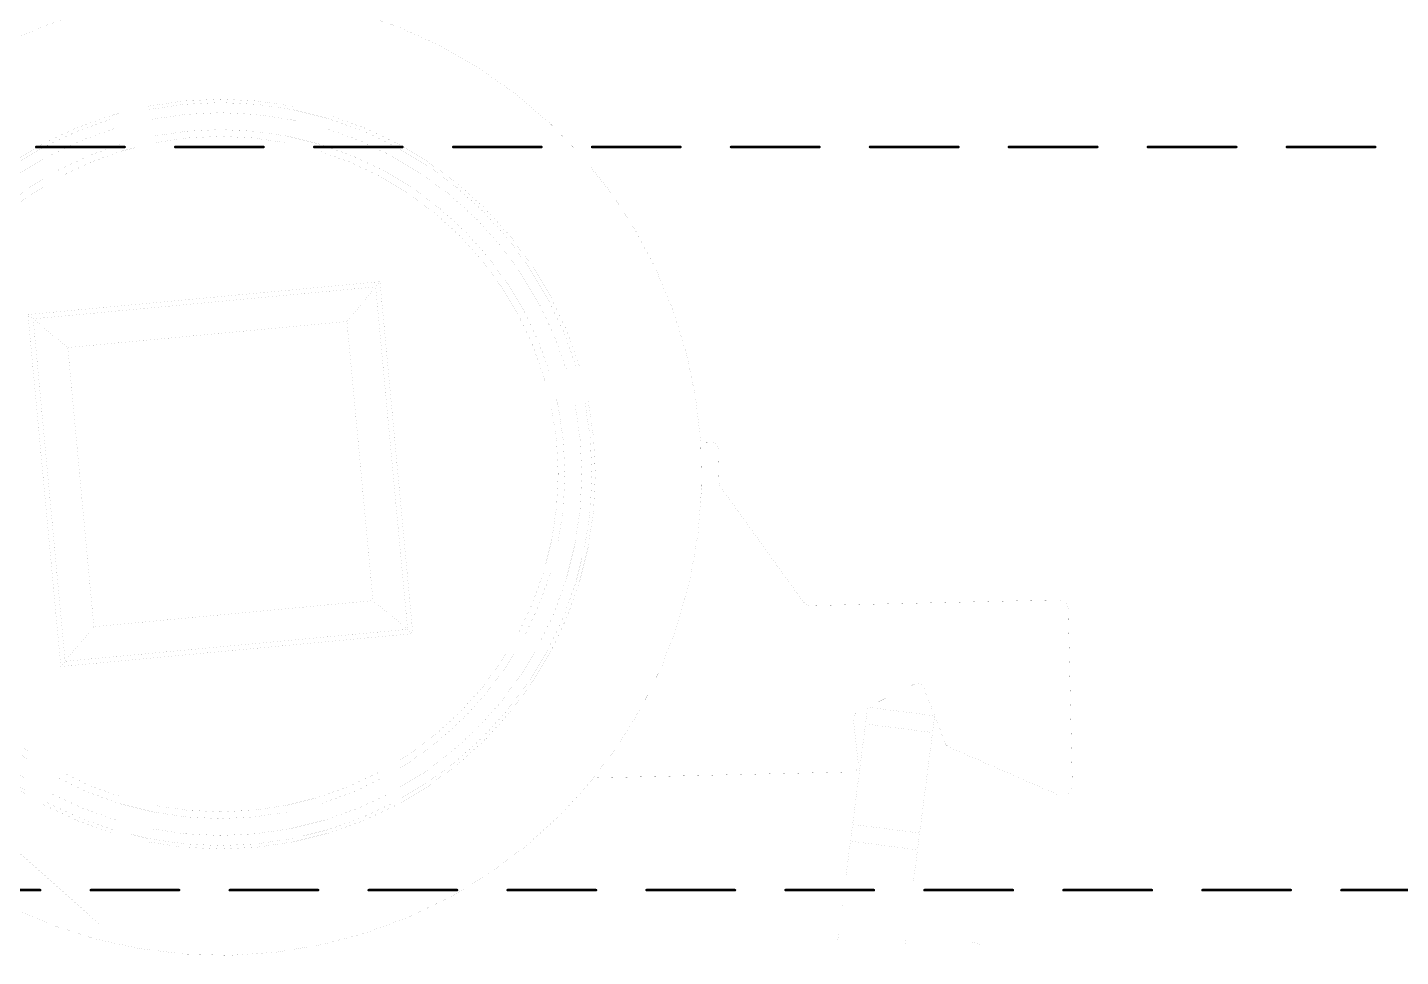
# Model space of a CAD drawing. Extents: x 19 to 519, y 6 to 365.
# Drawn here: x 115.87 to 156.52, y 206.03 to 233.54 of the extents above; entities that cross this region are included whole.
import ezdxf

# ---------------------------------------------------------------- set-up
doc = ezdxf.new("R2010")
doc.units = 0
for name, color, linetype in [('120', 30, 'CONTINUOUS'), ('20', 31, 'CONTINUOUS'), ('47', 7, 'CONTINUOUS')]:
    doc.layers.add(name, color=color, linetype=linetype)

msp = doc.modelspace()

# ---------------------------------------------------------------- linework, layer by layer
at = {"layer": '120', "const_width": 0.001}
for points in [[(155.5865, 108.8161), (155.5865, 266.8161)], [(115.8899, 225.0399), (126.3103, 226.0128)], [(126.3103, 226.0128), (126.1826, 225.8588)], [(126.2751, 225.9703), (126.3103, 226.0128)], [(126.3103, 226.0128), (127.2831, 215.5924)], [(126.1826, 225.8588), (116.0439, 224.9123)], [(126.1826, 225.8588), (125.3328, 224.8339)], [(126.1826, 225.8588), (126.21, 225.8918)], [(127.1292, 215.72), (126.1826, 225.8588)], [(126.21, 225.8918), (126.2412, 225.9294)], [(126.2412, 225.9294), (126.2751, 225.9703)], [(115.8899, 225.0399), (115.9324, 225.0047)], [(116.0439, 224.9123), (115.8899, 225.0399)], [(116.8628, 214.6195), (115.8899, 225.0399)], [(115.9324, 225.0047), (115.9732, 224.9708)], [(115.9732, 224.9708), (116.0109, 224.9396)], [(116.0109, 224.9396), (116.0439, 224.9123)], [(116.0439, 224.9123), (116.9904, 214.7735)], [(117.0687, 224.0624), (116.0439, 224.9123)], [(125.3328, 224.8339), (117.0687, 224.0624)], [(126.1043, 216.5699), (125.3328, 224.8339)], [(117.0687, 224.0624), (117.8403, 215.7983)], [(136.1186, 221.2546), (135.8061, 221.2473)], [(136.3458, 220.0917), (136.3232, 221.0593)], [(138.8314, 216.547), (136.4021, 219.9235)], [(117.8403, 215.7983), (126.1043, 216.5699)], [(127.1292, 215.72), (126.1043, 216.5699)], [(146.3799, 216.5922), (139.0819, 216.4223)], [(146.8078, 211.1007), (146.6868, 216.2992)], [(127.2831, 215.5924), (116.8628, 214.6195)], [(117.8403, 215.7983), (116.9904, 214.7735)], [(116.9904, 214.7735), (127.1292, 215.72)], [(127.1292, 215.72), (127.1622, 215.6927)], [(127.2831, 215.5924), (127.1292, 215.72)], [(127.1622, 215.6927), (127.1998, 215.6615)], [(127.1998, 215.6615), (127.2407, 215.6276)], [(127.2407, 215.6276), (127.2831, 215.5924)], [(116.9904, 214.7735), (116.8628, 214.6195)], [(116.8628, 214.6195), (116.898, 214.662)], [(116.898, 214.662), (116.9319, 214.7029)], [(116.9319, 214.7029), (116.9631, 214.7405)], [(116.9631, 214.7405), (116.9904, 214.7735)], [(140.4342, 213.2603), (142.1314, 214.1004)], [(142.4064, 213.9938), (143.0495, 212.3458)], [(140.7477, 213.4155), (140.6841, 212.9195)], [(140.7428, 213.3777), (140.7464, 213.4059)], [(140.7464, 213.4059), (140.7477, 213.4155)], [(140.7477, 213.4155), (142.7314, 213.161)], [(140.4727, 211.7208), (140.3241, 213.059)], [(140.6841, 212.9195), (140.6965, 213.0163)], [(140.6965, 213.0163), (140.7084, 213.1093)], [(140.7084, 213.1093), (140.7194, 213.1951)], [(140.7194, 213.1951), (140.729, 213.2702)], [(140.729, 213.2702), (140.737, 213.3319)], [(140.737, 213.3319), (140.7428, 213.3777)], [(142.7314, 213.161), (142.6678, 212.6651)], [(142.7031, 212.9406), (142.7128, 213.0158)], [(142.7128, 213.0158), (142.7207, 213.0774)], [(142.7207, 213.0774), (142.7266, 213.1233)], [(142.7266, 213.1233), (142.7302, 213.1515)], [(142.7302, 213.1515), (142.7314, 213.161)], [(140.3024, 209.9439), (140.6841, 212.9195)], [(140.6841, 212.9195), (142.6678, 212.6651)], [(142.2862, 209.6895), (142.6678, 212.6651)], [(142.6678, 212.6651), (142.6802, 212.7618)], [(142.6802, 212.7618), (142.6921, 212.8549)], [(142.6921, 212.8549), (142.7031, 212.9406)], [(143.1556, 212.2354), (146.3875, 210.8189)], [(132.6386, 211.3209), (140.2785, 211.4988)], [(140.3024, 209.9439), (140.2388, 209.448)], [(140.2671, 209.6684), (140.2781, 209.7541)], [(140.2781, 209.7541), (140.29, 209.8471)], [(140.29, 209.8471), (140.3024, 209.9439)], [(140.3024, 209.9439), (142.2862, 209.6895)], [(140.099, 208.358), (140.2388, 209.448)], [(140.2388, 209.448), (140.24, 209.4575)], [(140.2388, 209.448), (142.2226, 209.1935)], [(140.24, 209.4575), (140.2436, 209.4857)], [(140.2436, 209.4857), (140.2495, 209.5315)], [(140.2495, 209.5315), (140.2574, 209.5932)], [(140.2574, 209.5932), (140.2671, 209.6684)], [(142.2862, 209.6895), (142.2226, 209.1935)], [(142.2333, 209.2771), (142.2412, 209.3388)], [(142.2412, 209.3388), (142.2508, 209.4139)], [(142.2508, 209.4139), (142.2618, 209.4997)], [(142.2618, 209.4997), (142.2738, 209.5927)], [(142.2738, 209.5927), (142.2862, 209.6895)], [(142.0968, 208.2127), (142.2226, 209.1935)], [(142.2226, 209.1935), (142.2238, 209.2031)], [(142.2238, 209.2031), (142.2274, 209.2313)], [(142.2274, 209.2313), (142.2333, 209.2771)], [(139.9901, 207.5089), (139.9946, 207.5439)], [(141.9865, 207.3527), (141.9923, 207.3984)], [(139.8553, 206.4577), (139.8859, 206.6964)], [(141.8609, 206.3738), (141.8821, 206.539)], [(144.0922, 206.3899), (143.8429, 206.4609)]]:
    msp.add_lwpolyline(points, dxfattribs=at)
at = {"layer": '120'}
for points, const_width in [([(117.2005, 233.8744, 0.0296), (115.6303, 233.2616)], 0.001), ([(135.8061, 221.2473, 0.3151), (125.5867, 233.9932)], 0.001), ([(121.5865, 209.2161, 1), (121.5865, 231.4161, 1), (121.5865, 209.2161)], 0.001), ([(121.5865, 209.3161, 1), (121.5865, 231.3161, 1), (121.5865, 209.3161)], 0.001), ([(121.5865, 209.6161, 1), (121.5865, 231.0161, 1), (121.5865, 209.6161)], 0.001), ([(121.5865, 210.1161, 1), (121.5865, 230.5161, 1), (121.5865, 210.1161)], 0.001), ([(121.5865, 210.3161, 1), (121.5865, 230.3161, 1), (121.5865, 210.3161)], 0.001), ([(126.3105, 226.0128, 1), (126.31, 226.0127)], 0.0005), ([(126.3105, 226.0126, 1), (126.3101, 226.0129)], 0.0005), ([(126.3105, 226.0126, 1), (126.3101, 226.0129)], 0.0005), ([(126.3103, 226.0125, 1), (126.3103, 226.013)], 0.0005), ([(126.1824, 225.859, 1), (126.1828, 225.8586)], 0.0005), ([(126.1824, 225.859, 1), (126.1828, 225.8586)], 0.0005), ([(126.1829, 225.8588, 1), (126.1824, 225.8588)], 0.0005), ([(126.1828, 225.8586, 1), (126.1824, 225.859)], 0.0005), ([(126.1827, 225.8586, 1), (126.1826, 225.859)], 0.0005), ([(126.2098, 225.892, 1), (126.2102, 225.8916)], 0.0005), ([(126.2102, 225.8916, 1), (126.2098, 225.892)], 0.0005), ([(126.241, 225.9296, 1), (126.2414, 225.9293)], 0.0005), ([(126.2414, 225.9293, 1), (126.241, 225.9296)], 0.0005), ([(126.2749, 225.9704, 1), (126.2753, 225.9701)], 0.0005), ([(126.2753, 225.9701, 1), (126.2749, 225.9704)], 0.0005), ([(115.8899, 225.0402, 1), (115.8899, 225.0397)], 0.0005), ([(115.8901, 225.0401, 1), (115.8898, 225.0397)], 0.0005), ([(115.8901, 225.0401, 1), (115.8898, 225.0397)], 0.0005), ([(115.8902, 225.0399, 1), (115.8897, 225.0399)], 0.0005), ([(115.9326, 225.0049, 1), (115.9322, 225.0045)], 0.0005), ([(115.9322, 225.0045, 1), (115.9326, 225.0049)], 0.0005), ([(115.9734, 224.971, 1), (115.9731, 224.9706)], 0.0005), ([(115.9731, 224.9706, 1), (115.9734, 224.971)], 0.0005), ([(116.011, 224.9398, 1), (116.0107, 224.9394)], 0.0005), ([(116.0107, 224.9394, 1), (116.011, 224.9398)], 0.0005), ([(116.0441, 224.9123, 1), (116.0436, 224.9122)], 0.0005), ([(116.0438, 224.9125, 1), (116.0439, 224.912)], 0.0005), ([(116.044, 224.9124, 1), (116.0437, 224.9121)], 0.0005), ([(116.0437, 224.9121, 1), (116.044, 224.9124)], 0.0005), ([(116.0437, 224.9121, 1), (116.044, 224.9124)], 0.0005), ([(125.333, 224.834, 1), (125.3325, 224.8339)], 0.0005), ([(125.3326, 224.8341, 1), (125.333, 224.8338)], 0.0005), ([(125.3328, 224.8337, 1), (125.3328, 224.8342)], 0.0005), ([(117.0687, 224.0627, 1), (117.0688, 224.0622)], 0.0005), ([(117.069, 224.0624, 1), (117.0685, 224.0624)], 0.0005), ([(117.0686, 224.0622, 1), (117.0689, 224.0626)], 0.0005), ([(114.1333, 208.1707, 0.6085), (135.8061, 221.2473)], 0.001), ([(135.8063, 221.2474, 1), (135.8058, 221.2473)], 0.0005), ([(135.8061, 221.2476, 1), (135.8061, 221.2471)], 0.0005), ([(135.8058, 221.2473, 1), (135.8063, 221.2474)], 0.0005), ([(136.3232, 221.0593, 0.4142), (136.1186, 221.2546)], 0.001), ([(136.1186, 221.2549, 1), (136.1186, 221.2544)], 0.0005), ([(136.1186, 221.2544, 1), (136.1186, 221.2549)], 0.0005), ([(136.3235, 221.0593, 1), (136.323, 221.0593)], 0.0005), ([(136.323, 221.0593, 1), (136.3235, 221.0593)], 0.0005), ([(136.3458, 220.0917, 0.1512), (136.4021, 219.9235)], 0.001), ([(136.346, 220.0917, 1), (136.3455, 220.0917)], 0.0005), ([(136.3455, 220.0917, 1), (136.346, 220.0917)], 0.0005), ([(136.4023, 219.9236, 1), (136.4019, 219.9233)], 0.0005), ([(136.4019, 219.9233, 1), (136.4023, 219.9236)], 0.0005), ([(126.1045, 216.5701, 1), (126.1042, 216.5697)], 0.0005), ([(126.1041, 216.5699, 1), (126.1046, 216.5699)], 0.0005), ([(126.1043, 216.5696, 1), (126.1043, 216.5701)], 0.0005), ([(138.8314, 216.547, 0.2475), (139.0819, 216.4223)], 0.001), ([(138.8316, 216.5471, 1), (138.8312, 216.5468)], 0.0005), ([(138.8312, 216.5468, 1), (138.8316, 216.5471)], 0.0005), ([(139.0819, 216.4225, 1), (139.0819, 216.422)], 0.0005), ([(139.0819, 216.422, 1), (139.0819, 216.4225)], 0.0005), ([(146.6868, 216.2992, 0.4142), (146.3799, 216.5922)], 0.001), ([(146.3799, 216.5924, 1), (146.3799, 216.5919)], 0.0005), ([(146.3799, 216.5919, 1), (146.3799, 216.5924)], 0.0005), ([(146.6871, 216.2992, 1), (146.6866, 216.2992)], 0.0005), ([(146.6866, 216.2992, 1), (146.6871, 216.2992)], 0.0005), ([(117.8402, 215.7986, 1), (117.8403, 215.7981)], 0.0005), ([(117.84, 215.7983, 1), (117.8405, 215.7984)], 0.0005), ([(117.8405, 215.7982, 1), (117.8401, 215.7985)], 0.0005), ([(127.1293, 215.7202, 1), (127.129, 215.7198)], 0.0005), ([(127.1293, 215.7202, 1), (127.129, 215.7198)], 0.0005), ([(127.1289, 215.72, 1), (127.1294, 215.7201)], 0.0005), ([(127.1292, 215.7198, 1), (127.1291, 215.7203)], 0.0005), ([(127.129, 215.7198, 1), (127.1293, 215.7202)], 0.0005), ([(127.1623, 215.6929, 1), (127.162, 215.6925)], 0.0005), ([(127.162, 215.6925, 1), (127.1623, 215.6929)], 0.0005), ([(127.2, 215.6617, 1), (127.1996, 215.6613)], 0.0005), ([(127.1996, 215.6613, 1), (127.2, 215.6617)], 0.0005), ([(127.2408, 215.6278, 1), (127.2405, 215.6274)], 0.0005), ([(127.2405, 215.6274, 1), (127.2408, 215.6278)], 0.0005), ([(127.2829, 215.5924, 1), (127.2834, 215.5924)], 0.0005), ([(127.283, 215.5922, 1), (127.2833, 215.5926)], 0.0005), ([(127.283, 215.5922, 1), (127.2833, 215.5926)], 0.0005), ([(127.2832, 215.5921, 1), (127.2831, 215.5926)], 0.0005), ([(116.8982, 214.6619, 1), (116.8978, 214.6622)], 0.0005), ([(116.8978, 214.6622, 1), (116.8982, 214.6619)], 0.0005), ([(116.932, 214.7027, 1), (116.9317, 214.703)], 0.0005), ([(116.9317, 214.703, 1), (116.932, 214.7027)], 0.0005), ([(116.9629, 214.7407, 1), (116.9633, 214.7403)], 0.0005), ([(116.9633, 214.7403, 1), (116.9629, 214.7407)], 0.0005), ([(116.9906, 214.7733, 1), (116.9902, 214.7737)], 0.0005), ([(116.9906, 214.7733, 1), (116.9902, 214.7737)], 0.0005), ([(116.9904, 214.7737, 1), (116.9904, 214.7732)], 0.0005), ([(116.9902, 214.7737, 1), (116.9906, 214.7733)], 0.0005), ([(116.9902, 214.7735, 1), (116.9907, 214.7735)], 0.0005), ([(116.8627, 214.6198, 1), (116.8628, 214.6193)], 0.0005), ([(116.8626, 214.6197, 1), (116.863, 214.6194)], 0.0005), ([(116.8626, 214.6197, 1), (116.863, 214.6194)], 0.0005), ([(116.8625, 214.6195, 1), (116.863, 214.6196)], 0.0005), ([(142.4064, 213.9938, 0.4401), (142.1314, 214.1004)], 0.001), ([(142.1313, 214.1006, 1), (142.1315, 214.1001)], 0.0005), ([(142.1315, 214.1001, 1), (142.1313, 214.1006)], 0.0005), ([(142.4067, 213.9939, 1), (142.4062, 213.9937)], 0.0005), ([(142.4062, 213.9937, 1), (142.4067, 213.9939)], 0.0005), ([(140.7467, 213.4059, 1), (140.7462, 213.406)], 0.0005), ([(140.7462, 213.406, 1), (140.7467, 213.4059)], 0.0005), ([(140.7477, 213.4157, 1), (140.7476, 213.4152)], 0.0005), ([(140.7479, 213.4154, 1), (140.7474, 213.4155)], 0.0005), ([(140.7479, 213.4154, 1), (140.7474, 213.4155)], 0.0005), ([(140.4342, 213.2603, 0.3153), (140.3241, 213.059)], 0.001), ([(140.3244, 213.059, 1), (140.3239, 213.059)], 0.0005), ([(140.3239, 213.059, 1), (140.3244, 213.059)], 0.0005), ([(140.4341, 213.2605, 1), (140.4343, 213.2601)], 0.0005), ([(140.4343, 213.2601, 1), (140.4341, 213.2605)], 0.0005), ([(140.6962, 213.0163, 1), (140.6967, 213.0162)], 0.0005), ([(140.6967, 213.0162, 1), (140.6962, 213.0163)], 0.0005), ([(140.7086, 213.1093, 1), (140.7082, 213.1093)], 0.0005), ([(140.7082, 213.1093, 1), (140.7086, 213.1093)], 0.0005), ([(140.7192, 213.1951, 1), (140.7196, 213.195)], 0.0005), ([(140.7196, 213.195, 1), (140.7192, 213.1951)], 0.0005), ([(140.7293, 213.2702, 1), (140.7288, 213.2702)], 0.0005), ([(140.7288, 213.2702, 1), (140.7293, 213.2702)], 0.0005), ([(140.7367, 213.3319, 1), (140.7372, 213.3318)], 0.0005), ([(140.7372, 213.3318, 1), (140.7367, 213.3319)], 0.0005), ([(140.7431, 213.3777, 1), (140.7426, 213.3777)], 0.0005), ([(140.7426, 213.3777, 1), (140.7431, 213.3777)], 0.0005), ([(142.7125, 213.0158, 1), (142.713, 213.0157)], 0.0005), ([(142.713, 213.0157, 1), (142.7125, 213.0158)], 0.0005), ([(142.7209, 213.0774, 1), (142.7205, 213.0775)], 0.0005), ([(142.7205, 213.0775, 1), (142.7209, 213.0774)], 0.0005), ([(142.7263, 213.1233, 1), (142.7268, 213.1232)], 0.0005), ([(142.7268, 213.1232, 1), (142.7263, 213.1233)], 0.0005), ([(142.7304, 213.1515, 1), (142.7299, 213.1515)], 0.0005), ([(142.7299, 213.1515, 1), (142.7304, 213.1515)], 0.0005), ([(142.7317, 213.161, 1), (142.7312, 213.1611)], 0.0005), ([(142.7317, 213.161, 1), (142.7312, 213.1611)], 0.0005), ([(142.7314, 213.1608, 1), (142.7315, 213.1613)], 0.0005), ([(140.6841, 212.9198, 1), (140.684, 212.9193)], 0.0005), ([(140.6843, 212.9195, 1), (140.6838, 212.9196)], 0.0005), ([(140.6838, 212.9196, 1), (140.6843, 212.9195)], 0.0005), ([(140.6838, 212.9196, 1), (140.6843, 212.9195)], 0.0005), ([(142.6681, 212.6651, 1), (142.6676, 212.6651)], 0.0005), ([(142.6676, 212.6651, 1), (142.6681, 212.6651)], 0.0005), ([(142.6676, 212.6651, 1), (142.6681, 212.6651)], 0.0005), ([(142.6678, 212.6648, 1), (142.6678, 212.6653)], 0.0005), ([(142.68, 212.7619, 1), (142.6805, 212.7618)], 0.0005), ([(142.6805, 212.7618, 1), (142.68, 212.7619)], 0.0005), ([(142.6919, 212.8549, 1), (142.6924, 212.8548)], 0.0005), ([(142.6924, 212.8548, 1), (142.6919, 212.8549)], 0.0005), ([(142.7029, 212.9407, 1), (142.7034, 212.9406)], 0.0005), ([(142.7034, 212.9406, 1), (142.7029, 212.9407)], 0.0005), ([(143.0495, 212.3458, 0.199), (143.1556, 212.2354)], 0.001), ([(143.0498, 212.3459, 1), (143.0493, 212.3457)], 0.0005), ([(143.0493, 212.3457, 1), (143.0498, 212.3459)], 0.0005), ([(143.1557, 212.2356, 1), (143.1554, 212.2351)], 0.0005), ([(143.1555, 212.2351, 1), (143.1557, 212.2356)], 0.0005), ([(140.2785, 211.4988, 0.44), (140.4727, 211.7208)], 0.001), ([(140.2785, 211.499, 1), (140.2785, 211.4986)], 0.0005), ([(140.2785, 211.4986, 1), (140.2785, 211.499)], 0.0005), ([(140.4729, 211.7208, 1), (140.4724, 211.7208)], 0.0005), ([(140.4724, 211.7208, 1), (140.4729, 211.7208)], 0.0005), ([(132.6386, 211.3212, 1), (132.6386, 211.3207)], 0.0005), ([(146.3875, 210.8189, 0.5486), (146.8078, 211.1007)], 0.001), ([(146.8081, 211.1007, 1), (146.8076, 211.1006)], 0.0005), ([(146.8076, 211.1006, 1), (146.8081, 211.1007)], 0.0005), ([(146.3876, 210.8191, 1), (146.3874, 210.8187)], 0.0005), ([(146.3874, 210.8187, 1), (146.3876, 210.8191)], 0.0005), ([(140.2783, 209.7541, 1), (140.2778, 209.7541)], 0.0005), ([(140.2778, 209.7541, 1), (140.2783, 209.7541)], 0.0005), ([(140.2898, 209.8472, 1), (140.2902, 209.8471)], 0.0005), ([(140.2902, 209.8471, 1), (140.2898, 209.8472)], 0.0005), ([(140.3027, 209.9439, 1), (140.3022, 209.9439)], 0.0005), ([(140.3027, 209.9439, 1), (140.3022, 209.9439)], 0.0005), ([(140.3024, 209.9441, 1), (140.3024, 209.9437)], 0.0005), ([(140.3022, 209.9439, 1), (140.3027, 209.9439)], 0.0005), ([(140.2388, 209.4482, 1), (140.2388, 209.4477)], 0.0005), ([(140.239, 209.4479, 1), (140.2386, 209.448)], 0.0005), ([(140.2386, 209.448, 1), (140.239, 209.4479)], 0.0005), ([(140.2386, 209.448, 1), (140.239, 209.4479)], 0.0005), ([(140.2403, 209.4575, 1), (140.2398, 209.4575)], 0.0005), ([(140.2398, 209.4575, 1), (140.2403, 209.4575)], 0.0005), ([(140.2439, 209.4857, 1), (140.2434, 209.4857)], 0.0005), ([(140.2434, 209.4857, 1), (140.2439, 209.4857)], 0.0005), ([(140.2493, 209.5316, 1), (140.2498, 209.5315)], 0.0005), ([(140.2498, 209.5315, 1), (140.2493, 209.5316)], 0.0005), ([(140.2572, 209.5933, 1), (140.2577, 209.5932)], 0.0005), ([(140.2577, 209.5932, 1), (140.2572, 209.5933)], 0.0005), ([(140.2673, 209.6683, 1), (140.2668, 209.6684)], 0.0005), ([(140.2668, 209.6684, 1), (140.2673, 209.6683)], 0.0005), ([(142.2409, 209.3388, 1), (142.2414, 209.3387)], 0.0005), ([(142.2414, 209.3387, 1), (142.2409, 209.3388)], 0.0005), ([(142.2511, 209.4139, 1), (142.2506, 209.414)], 0.0005), ([(142.2506, 209.414, 1), (142.2511, 209.4139)], 0.0005), ([(142.2621, 209.4996, 1), (142.2616, 209.4997)], 0.0005), ([(142.2616, 209.4997, 1), (142.2621, 209.4996)], 0.0005), ([(142.274, 209.5927, 1), (142.2735, 209.5927)], 0.0005), ([(142.2735, 209.5927, 1), (142.274, 209.5927)], 0.0005), ([(142.2859, 209.6895, 1), (142.2864, 209.6894)], 0.0005), ([(142.2864, 209.6894, 1), (142.2859, 209.6895)], 0.0005), ([(142.2864, 209.6894, 1), (142.2859, 209.6895)], 0.0005), ([(142.2861, 209.6892, 1), (142.2862, 209.6897)], 0.0005), ([(142.2228, 209.1935, 1), (142.2223, 209.1936)], 0.0005), ([(142.2223, 209.1936, 1), (142.2228, 209.1935)], 0.0005), ([(142.2223, 209.1936, 1), (142.2228, 209.1935)], 0.0005), ([(142.2225, 209.1933, 1), (142.2226, 209.1938)], 0.0005), ([(142.2235, 209.2031, 1), (142.224, 209.203)], 0.0005), ([(142.224, 209.203, 1), (142.2235, 209.2031)], 0.0005), ([(142.2271, 209.2313, 1), (142.2276, 209.2312)], 0.0005), ([(142.2276, 209.2312, 1), (142.2271, 209.2313)], 0.0005), ([(142.2335, 209.2771, 1), (142.233, 209.2771)], 0.0005), ([(142.233, 209.2771, 1), (142.2335, 209.2771)], 0.0005), ([(140.0988, 208.358, 1), (140.0992, 208.3579)], 0.0005), ([(142.0965, 208.2128, 1), (142.097, 208.2127)], 0.0005), ([(139.9898, 207.5089, 1), (139.9903, 207.5088)], 0.0005), ([(139.9948, 207.5439, 1), (139.9943, 207.5439)], 0.0005), ([(141.9862, 207.3528, 1), (141.9867, 207.3527)], 0.0005), ([(141.9925, 207.3983, 1), (141.9921, 207.3984)], 0.0005), ([(139.8861, 206.6963, 1), (139.8856, 206.6964)], 0.0005), ([(141.8823, 206.539, 1), (141.8818, 206.5391)], 0.0005), ([(139.855, 206.4577, 1), (139.8555, 206.4577)], 0.0005), ([(141.8606, 206.3738, 1), (141.8611, 206.3738)], 0.0005), ([(143.843, 206.4611, 1), (143.8428, 206.4607)], 0.0005), ([(144.0921, 206.3897, 1), (144.0923, 206.3901)], 0.0005)]:
    msp.add_lwpolyline(points, format="xyb", dxfattribs=dict(at, const_width=const_width))
at = {"layer": '20', "const_width": 0.001}
for points in [[(109, 215), (118, 207)], [(118, 207), (126, 207)], [(127, 206), (126, 207)]]:
    msp.add_lwpolyline(points, dxfattribs=at)
at = {"layer": '20', "const_width": 0.0005}
for points in [[(117.9998, 206.9998, 1), (118.0002, 207.0002)], [(118, 207.0002, 1), (118, 206.9998)], [(126.0002, 207.0002, 1), (125.9998, 206.9998)], [(126, 206.9998, 1), (126, 207.0002)]]:
    msp.add_lwpolyline(points, format="xyb", dxfattribs=at)
at = {"layer": '47', "const_width": 0.0762}
for points in [[(116.1364, 230), (118.75, 230)], [(120.25, 230), (122.8636, 230)], [(124.3636, 230), (126.9773, 230)], [(128.4773, 230), (131.0909, 230)], [(132.5909, 230), (135.2045, 230)], [(136.7045, 230), (139.3182, 230)], [(140.8182, 230), (143.4318, 230)], [(144.9318, 230), (147.5455, 230)], [(149.0455, 230), (151.6591, 230)], [(153.1591, 230), (155.7727, 230)], [(113.6364, 208), (116.25, 208)], [(117.75, 208), (120.3636, 208)], [(121.8636, 208), (124.4773, 208)], [(125.9773, 208), (128.5909, 208)], [(130.0909, 208), (132.7045, 208)], [(134.2045, 208), (136.8182, 208)], [(138.3182, 208), (140.9318, 208)], [(142.4318, 208), (145.0455, 208)], [(146.5455, 208), (149.1591, 208)], [(150.6591, 208), (153.2727, 208)], [(154.7727, 208), (157.3864, 208)]]:
    msp.add_lwpolyline(points, dxfattribs=at)
at = {"layer": '47', "const_width": 0.0381}
for points in [[(116.1364, 230.019, 1), (116.1364, 229.981)], [(118.75, 229.981, 1), (118.75, 230.019)], [(120.25, 230.019, 1), (120.25, 229.981)], [(122.8636, 229.981, 1), (122.8636, 230.019)], [(124.3636, 230.019, 1), (124.3636, 229.981)], [(126.9773, 229.981, 1), (126.9773, 230.019)], [(128.4773, 230.019, 1), (128.4773, 229.981)], [(131.0909, 229.981, 1), (131.0909, 230.019)], [(132.5909, 230.019, 1), (132.5909, 229.981)], [(135.2045, 229.981, 1), (135.2045, 230.019)], [(136.7045, 230.019, 1), (136.7045, 229.981)], [(139.3182, 229.981, 1), (139.3182, 230.019)], [(140.8182, 230.019, 1), (140.8182, 229.981)], [(143.4318, 229.981, 1), (143.4318, 230.019)], [(144.9318, 230.019, 1), (144.9318, 229.981)], [(147.5455, 229.981, 1), (147.5455, 230.019)], [(149.0455, 230.019, 1), (149.0455, 229.981)], [(151.6591, 229.981, 1), (151.6591, 230.019)], [(153.1591, 230.019, 1), (153.1591, 229.981)], [(155.7727, 229.981, 1), (155.7727, 230.019)], [(116.25, 207.981, 1), (116.25, 208.019)], [(117.75, 208.019, 1), (117.75, 207.981)], [(120.3636, 207.981, 1), (120.3636, 208.019)], [(121.8636, 208.019, 1), (121.8636, 207.981)], [(124.4773, 207.981, 1), (124.4773, 208.019)], [(125.9773, 208.019, 1), (125.9773, 207.981)], [(128.5909, 207.981, 1), (128.5909, 208.019)], [(130.0909, 208.019, 1), (130.0909, 207.981)], [(132.7045, 207.981, 1), (132.7045, 208.019)], [(134.2045, 208.019, 1), (134.2045, 207.981)], [(136.8182, 207.981, 1), (136.8182, 208.019)], [(138.3182, 208.019, 1), (138.3182, 207.981)], [(140.9318, 207.981, 1), (140.9318, 208.019)], [(142.4318, 208.019, 1), (142.4318, 207.981)], [(145.0455, 207.981, 1), (145.0455, 208.019)], [(146.5455, 208.019, 1), (146.5455, 207.981)], [(149.1591, 207.981, 1), (149.1591, 208.019)], [(150.6591, 208.019, 1), (150.6591, 207.981)], [(153.2727, 207.981, 1), (153.2727, 208.019)], [(154.7727, 208.019, 1), (154.7727, 207.981)]]:
    msp.add_lwpolyline(points, format="xyb", dxfattribs=at)

doc.saveas('drawing.dxf')
